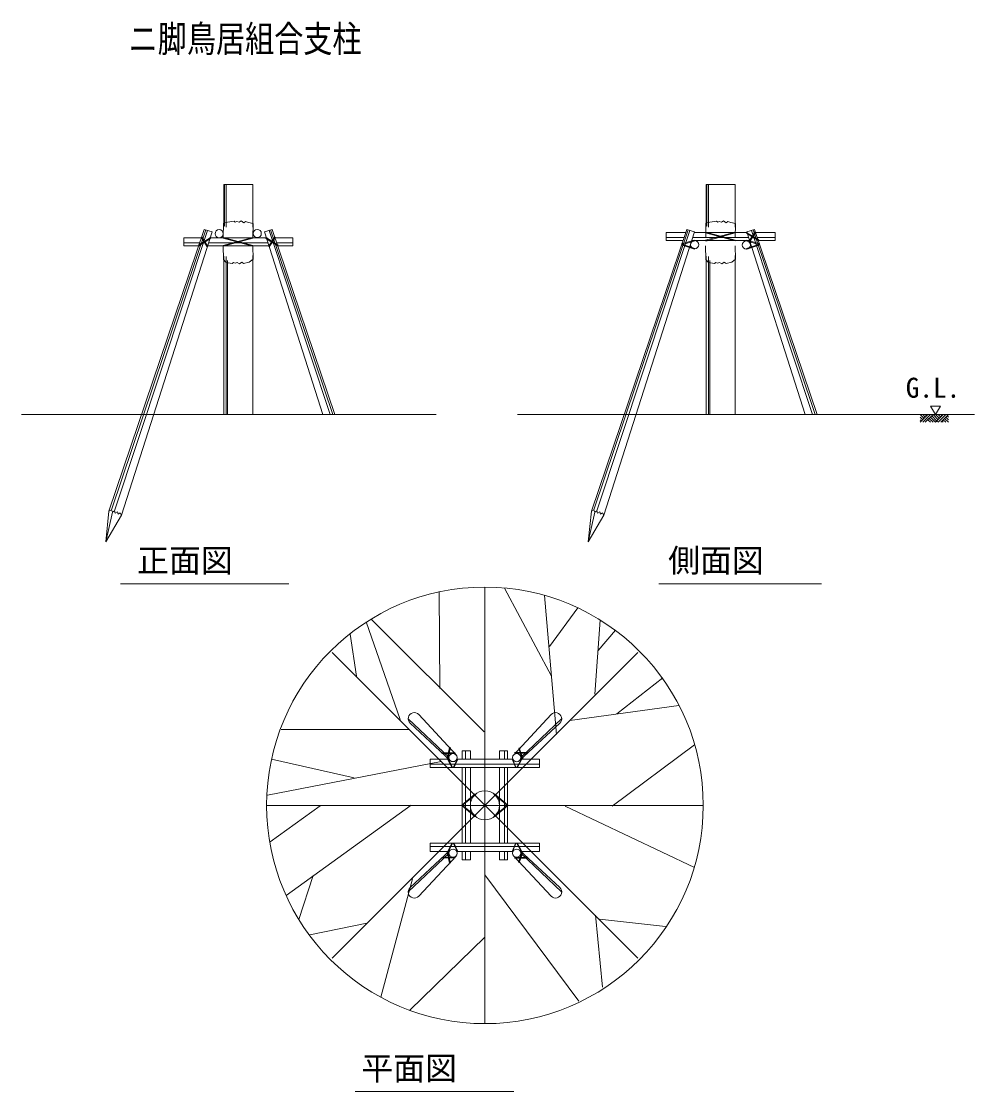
# Model space of a CAD drawing. Units: millimetres, scale not verified. Extents: x -10478 to 10477, y -11741 to 11792.
import ezdxf
from ezdxf.enums import TextEntityAlignment as Align

# ---------------------------------------------------------------- set-up
doc = ezdxf.new("R2010")
doc.units = ezdxf.units.MM
doc.header["$LTSCALE"] = 40
doc.layers.add('0-0_0', color=7, linetype='Continuous', lineweight=18)
doc.layers.add('0-3_ハッチング', color=8, linetype='Continuous', lineweight=18)
doc.styles.add('ＭＳ ゴシック', font='')
doc.styles.get('ＭＳ ゴシック').set_extended_font_data('MS Gothic')

# ---------------------------------------------------------------- blocks, each defined once
blk = doc.blocks.new('GL10')
at = {"layer": '0-3_ハッチング'}
for p, q in [((21.21, -21.21), (0, 0)), ((42.43, 0), (0, -42.43)), ((56.57, 0), (14.14, -42.43)), ((28.28, -14.14), (14.14, 0)), ((70.71, 0), (28.28, -42.43)), ((35.36, -7.07), (28.28, 0)), ((98.99, -28.28), (70.71, 0)), ((106.07, -21.21), (84.85, 0)), ((127.28, 0), (84.85, -42.43)), ((113.14, -14.14), (98.99, 0)), ((141.42, 0), (98.99, -42.43)), ((120.21, -7.07), (113.14, 0)), ((155.56, 0), (113.14, -42.43)), ((14.14, -28.28), (0, -14.14)), ((7.07, -35.36), (0, -28.28)), ((56.57, -42.43), (42.43, -28.28)), ((70.71, -42.43), (49.5, -21.21)), ((84.85, -42.43), (56.57, -14.14)), ((91.92, -35.36), (63.64, -7.07)), ((95.46, -38.89), (88.39, -31.82)), ((127.28, -42.43), (120.21, -35.36)), ((141.42, -42.43), (127.28, -28.28)), ((155.56, -42.43), (134.35, -21.21)), ((155.56, -28.28), (141.42, -14.14)), ((155.56, -14.14), (148.49, -7.07))]:
    blk.add_line(p, q, dxfattribs=at)

msp = doc.modelspace()

# ---------------------------------------------------------------- linework, layer by layer
at = {"layer": '0-0_0'}
for p, q in [((-5390.97, 8202.78), (-6030.97, 8202.78)), ((-6030.97, 8202.78), (-6030.97, 7624.61)), ((-6030.97, 7280.33), (-6030.97, 8202.78)), ((-6010.97, 7290.2), (-6010.97, 8202.78)), ((-5980, 7266.77), (-5980, 8202.78)), ((-5390.97, 8202.78), (-5390.97, 7624.61)), ((-5390.97, 7269.92), (-5390.97, 8202.78)), ((4574.09, 7280.33), (4574.09, 8202.78)), ((4574.09, 8202.78), (4574.09, 7624.61)), ((5214.09, 8202.78), (4574.09, 8202.78)), ((4594.09, 7290.2), (4594.09, 8202.78)), ((4625.06, 7266.77), (4625.06, 8202.78)), ((-6036.71, 7352.4), (-6039.09, 7034.42)), ((-5390.88, 7034.42), (-5385.72, 7350.24)), ((4568.34, 7352.4), (4565.97, 7034.42)), ((5214.18, 7034.42), (5219.34, 7350.24)), ((-6457.76, 7217.29), (-8553.33, 1023.99)), ((-6423.47, 7206.32), (-8497.8, 1048.23)), ((-6389.18, 7195.35), (-8433.52, 1027.66)), ((-6286.32, 7162.45), (-8278.12, 935.95)), ((-6457.76, 7217.29), (-6286.32, 7162.45)), ((-4964.17, 7217.29), (-5135.62, 7162.45)), ((-5135.62, 7162.45), (-3850.79, 3145.98)), ((-5032.75, 7195.35), (-3690.55, 3145.98)), ((-4998.46, 7206.32), (-3630.75, 3145.98)), ((-4964.17, 7217.29), (-3586.6, 3145.98)), ((4147.3, 7217.29), (2051.73, 1023.99)), ((4181.59, 7206.32), (2107.26, 1048.23)), ((4215.87, 7195.35), (2171.54, 1027.66)), ((4318.74, 7162.45), (2326.94, 935.95)), ((3694.3, 7151.39), (4125, 7151.39)), ((3694.3, 7151.39), (3694.3, 6971.39)), ((4147.3, 7217.29), (4318.74, 7162.45)), ((4315.2, 7151.39), (5472.98, 7151.39)), ((5212.04, 7159.1), (4560.91, 6978.6)), ((5211.04, 6963.68), (4563.82, 7143.68)), ((5216.31, 7143.68), (4565.19, 6963.18)), ((5215.33, 6979.1), (4568.11, 7159.1)), ((5462.45, 7133.09), (5721.94, 6974.32)), ((5640.88, 7217.29), (5469.44, 7162.45)), ((5469.44, 7162.45), (6754.27, 3145.98)), ((5471.26, 7146.45), (5730.48, 6987.86)), ((5520.24, 6959.28), (5655.9, 7169.5)), ((5533.83, 6950.84), (5669.61, 7161.24)), ((5572.31, 7195.35), (6914.51, 3145.98)), ((5606.6, 7206.32), (6974.3, 3145.98)), ((5640.88, 7217.29), (7018.46, 3145.98)), ((5663.18, 7151.39), (6094.3, 7151.39)), ((6094.3, 7151.39), (6094.3, 6971.39)), ((-6910.76, 7034.42), (-6910.76, 6854.42)), ((-6910.76, 7034.42), (-6529.28, 7034.42)), ((-6910.76, 6926.42), (-6550.18, 6926.42)), ((-6910.76, 6854.42), (-6564.12, 6854.42)), ((-6328.56, 7030.4), (-6587.78, 6871.81)), ((-6319.75, 7017.04), (-6579.24, 6858.28)), ((-6391.13, 6834.79), (-6526.91, 7045.19)), ((-6377.54, 6843.24), (-6513.2, 7053.45)), ((-6375.14, 6854.42), (-5046.37, 6854.42)), ((-6362.45, 6926.42), (-5059.07, 6926.42)), ((-6343.4, 7034.42), (-5078.11, 7034.42)), ((-5393.02, 7042.13), (-6044.15, 6861.64)), ((-5394.01, 6846.71), (-6041.23, 7026.71)), ((-5388.74, 7026.71), (-6039.87, 6846.22)), ((-5389.73, 6862.13), (-6036.95, 7042.13)), ((-5391.87, 6854.42), (-5385.72, 6560.89)), ((-5102.19, 7017.04), (-4842.7, 6858.28)), ((-5093.38, 7030.4), (-4834.16, 6871.81)), ((-5044.39, 6843.24), (-4908.74, 7053.45)), ((-5030.8, 6834.79), (-4895.03, 7045.19)), ((-4892.23, 7034.42), (-4510.76, 7034.42)), ((-4871.33, 6926.42), (-4510.76, 6926.42)), ((-4857.39, 6854.42), (-4510.76, 6854.42)), ((-4510.76, 7034.42), (-4510.76, 6854.42)), ((3694.3, 7043.39), (4088.46, 7043.39)), ((3694.3, 6971.39), (4064.09, 6971.39)), ((4033.91, 6882.24), (4321.85, 6783.88)), ((4318.9, 6979.08), (4034.29, 6897.5)), ((4323.31, 6963.7), (4038.7, 6882.12)), ((4039.08, 6897.38), (4327.02, 6799.02)), ((4257.62, 6971.39), (5530.56, 6971.39)), ((4280.65, 7043.39), (5507.53, 7043.39)), ((4568.34, 6558.72), (4563.04, 6854.42)), ((5213.19, 6854.42), (5219.34, 6560.89)), ((5749.1, 6897.38), (5461.16, 6799.02)), ((5464.88, 6963.7), (5749.49, 6882.12)), ((5754.28, 6882.24), (5466.33, 6783.88)), ((5469.29, 6979.08), (5753.89, 6897.5)), ((5699.73, 7043.39), (6094.3, 7043.39)), ((5724.09, 6971.39), (6094.3, 6971.39)), ((-6030.97, 3145.98), (-6030.97, 6630.8)), ((-5978.02, 3145.98), (-5978.02, 6621.49)), ((-5390.97, 3145.98), (-5390.97, 6641.2)), ((4574.09, 3145.98), (4574.09, 6630.8)), ((4627.04, 3145.98), (4627.04, 6621.49)), ((5214.09, 3145.98), (5214.09, 6641.2)), ((-5947.05, 3145.98), (-5947.05, 6534.16)), ((4658.01, 3145.98), (4658.01, 6534.16)), ((-10478.31, 3145.98), (-1359.18, 3145.98)), ((-3380.83, 3145.98), (-2745.76, 3145.98)), ((426.39, 3145.98), (10477.12, 3145.98)), ((7224.23, 3145.98), (7859.29, 3145.98)), ((2051.73, 1023.99), (1982.17, 350.48)), ((1982.17, 350.48), (2127.81, 999.65)), ((-8622.89, 350.48), (-8278.12, 935.95)), ((1982.17, 350.48), (2326.94, 935.95)), ((-8299.47, -572.48), (-4601.44, -572.48)), ((-288.09, -646.8), (-288.09, -10246.77)), ((1173.6, -2604.38), (145.43, -672.32)), ((3535.86, -572.48), (7108.37, -572.48)), ((-1277.1, -2875.22), (-1291.19, -744.56)), ((1286.27, -3886.39), (1018.67, -834.88)), ((1131.35, -1954.35), (1751.07, -1105.68)), ((-2784.15, -1358.49), (-305.28, -3832.22)), ((2244.02, -1376.54), (2131.35, -3001.62)), ((-2896.82, -1412.66), (-2150.34, -3561.38)), ((2201.77, -2044.63), (2582.05, -1593.22)), ((-3248.94, -1683.5), (-3108.09, -2604.38)), ((3071.91, -8806.77), (-3648.09, -2086.77)), ((3071.91, -2086.77), (-3648.09, -8806.77)), ((2610.22, -3434.98), (3624.31, -2640.5)), ((1582.05, -3579.43), (3976.42, -3254.42)), ((-923.25, -4332.34), (-1743.66, -3449.13)), ((347.21, -4332.45), (1167.77, -3449.38)), ((-1076.89, -4395.1), (-1973.17, -3543.75)), ((-1050.54, -4459.61), (-1933.61, -3639.06)), ((474.48, -4459.74), (1357.69, -3639.34)), ((500.84, -4395.23), (1397.26, -3544.04)), ((-4770.06, -3778.05), (-1953.16, -3778.05)), ((-1063.5, -4174.03), (-1116.55, -4418.75)), ((-1047.8, -4177.15), (-1100.81, -4421.66)), ((530.02, -4421.12), (453.82, -4196.37)), ((541.98, -4413.13), (467, -4184.56)), ((2508.41, -5463.81), (4318.51, -4115.14)), ((-4981.33, -4428.08), (-3164.43, -4843.38)), ((-1489.01, -4613.81), (-1488.99, -4433.81)), ((-1488.99, -4433.81), (-1080.21, -4433.84)), ((-941.91, -4290.72), (-1241.62, -4290.7)), ((-938.13, -4304.6), (-1236.41, -4302.88)), ((-1112.69, -4428.25), (-1008.89, -4623.5)), ((-1097.08, -4427.2), (-992.68, -4620.8)), ((-892.7, -4423.7), (-986.6, -4621.47)), ((-881.05, -4432.78), (-971.74, -4620.13)), ((-907.19, -4433.86), (329.2, -4433.96)), ((-788.09, -4246.75), (-608.09, -4246.75)), ((-788.09, -4433.87), (-788.09, -4246.75)), ((-788.09, -4433.87), (-788.09, -4246.75)), ((-716.09, -4433.87), (-716.09, -4246.75)), ((-608.09, -4433.88), (-608.09, -4246.75)), ((31.76, -4433.94), (31.76, -4246.75)), ((211.76, -4246.75), (31.76, -4246.75)), ((139.76, -4433.95), (139.76, -4246.75)), ((211.76, -4433.95), (211.76, -4246.75)), ((211.76, -4433.95), (211.76, -4246.75)), ((308.98, -4428.41), (389.79, -4621.83)), ((320.06, -4428.43), (400.72, -4621.38)), ((671.34, -4285.95), (365.25, -4288.02)), ((656.47, -4299.39), (367.47, -4303.87)), ((512.53, -4427.47), (406.25, -4622.08)), ((526.65, -4430.32), (422.22, -4623.85)), ((502.22, -4433.98), (911.01, -4434.01)), ((910.99, -4614.01), (911.01, -4434.01)), ((-5065.84, -5222.57), (-1248.93, -4482.25)), ((-1489.01, -4613.81), (910.99, -4614.01)), ((-1489, -4541.81), (911, -4542.01)), ((-788.09, -5092.6), (-788.09, -4613.87)), ((-788.09, -6279.62), (-788.09, -4613.87)), ((-716.09, -6279.62), (-716.09, -4613.87)), ((-608.09, -6279.62), (-608.09, -4613.88)), ((31.76, -6279.62), (31.76, -4613.94)), ((139.76, -6279.62), (139.76, -4613.95)), ((211.76, -5092.6), (211.76, -4613.95)), ((211.76, -6279.62), (211.76, -4613.95)), ((-795.05, -5440.64), (-500.07, -5194.8)), ((-784.81, -5452.93), (-489.83, -5207.09)), ((206.64, -5452.93), (-88.34, -5207.09)), ((216.89, -5440.64), (-78.09, -5194.8)), ((-5088.09, -5446.77), (4511.91, -5446.77)), ((-3910.91, -5457.3), (-5009.5, -6251.78)), ((-4657.38, -7425.45), (-1910.91, -5439.24)), ((-795.05, -5452.93), (-500.05, -5698.75)), ((-784.81, -5440.64), (-489.81, -5686.46)), ((206.64, -5440.64), (-88.36, -5686.46)), ((216.89, -5452.93), (-78.11, -5698.75)), ((1472.79, -5463.81), (4318.51, -6812.48)), ((-1489.08, -6279.62), (910.92, -6279.62)), ((-1489.08, -6279.62), (-1489.08, -6459.62)), ((-1489.08, -6351.62), (910.92, -6351.62)), ((-1112.78, -6465.21), (-1008.96, -6269.97)), ((-1097.17, -6466.27), (-992.75, -6272.67)), ((-892.78, -6469.78), (-986.67, -6272)), ((-881.14, -6460.7), (-971.81, -6273.35)), ((308.89, -6465.18), (389.72, -6271.76)), ((319.97, -6465.15), (400.65, -6272.21)), ((512.45, -6466.13), (406.18, -6271.51)), ((526.56, -6463.29), (422.14, -6269.74)), ((910.92, -6279.62), (910.92, -6459.62)), ((-1076.98, -6498.37), (-1973.33, -7349.64)), ((-1050.62, -6433.86), (-1933.76, -7254.33)), ((-923.35, -6561.14), (-1743.83, -7444.28)), ((-1489.08, -6459.62), (-1080.29, -6459.62)), ((-938.23, -6588.88), (-1236.51, -6590.58)), ((-1063.61, -6719.44), (-1116.64, -6474.72)), ((-1047.91, -6716.32), (-1100.9, -6471.81)), ((-907.28, -6459.62), (329.11, -6459.62)), ((-788.09, -6646.75), (-788.09, -6459.62)), ((-716.09, -6646.75), (-716.09, -6459.62)), ((-608.09, -6646.75), (-608.09, -6459.62)), ((31.76, -6646.75), (31.76, -6459.62)), ((139.76, -6646.75), (139.76, -6459.62)), ((211.76, -6646.75), (211.76, -6459.62)), ((347.11, -6561.14), (1167.6, -7444.28)), ((529.93, -6472.49), (453.71, -6697.23)), ((541.89, -6480.47), (466.89, -6709.04)), ((474.39, -6433.86), (1357.53, -7254.33)), ((500.75, -6498.37), (1397.1, -7349.64)), ((502.13, -6459.62), (910.92, -6459.62)), ((-942.01, -6602.75), (-1241.72, -6602.75)), ((-788.09, -6646.75), (-608.09, -6646.75)), ((211.76, -6646.75), (31.76, -6646.75)), ((671.24, -6607.67), (365.15, -6605.57)), ((656.37, -6594.23), (367.37, -6589.72)), ((-4065.84, -6992.1), (-4380.55, -7955.11)), ((-291.19, -6974.04), (1779.23, -9754.73)), ((-1882.73, -7064.32), (-2572.88, -9664.45)), ((2145.43, -7858.8), (2300.36, -9447.77)), ((2229.94, -7949.09), (3680.64, -8111.59)), ((-2882.73, -8039.37), (-4136.25, -8292.16)), ((-288.09, -8346.33), (-1939.38, -9953.79)), ((-3144.39, -11741.25), (348.52, -11741.25))]:
    msp.add_line(p, q, dxfattribs=at)
for points in [[(5214.09, 7269.92), (5214.09, 8202.78), (5214.09, 7624.61)], [(-5385.72, 7350.24), (-5489.03, 7367.59), (-5551.61, 7393.98), (-5590.9, 7364.16), (-5645.64, 7403.73), (-5692.22, 7375.8), (-5739.97, 7390.93), (-5775.3, 7374.54), (-5804.48, 7398.84), (-5945.56, 7376.89), (-6036.71, 7352.4)], [(5219.34, 7350.24), (5116.03, 7367.59), (5053.44, 7393.98), (5014.15, 7364.16), (4959.42, 7403.73), (4912.83, 7375.8), (4865.09, 7390.93), (4829.76, 7374.54), (4800.58, 7398.84), (4659.5, 7376.89), (4568.34, 7352.4)], [(-5385.72, 6560.89), (-5468.26, 6496.32), (-5592.92, 6469.93), (-5632.21, 6499.75), (-5686.95, 6460.18), (-5733.53, 6488.11), (-5781.28, 6472.98), (-5816.61, 6489.37), (-5845.78, 6465.07), (-5978.02, 6487.01), (-6036.71, 6558.72), (-6042.02, 6854.42)], [(5219.34, 6560.89), (5136.8, 6496.32), (5012.14, 6469.93), (4972.85, 6499.75), (4918.11, 6460.18), (4871.53, 6488.11), (4823.78, 6472.98), (4788.45, 6489.37), (4759.28, 6465.07), (4627.04, 6487.01), (4568.34, 6558.72)], [(-8553.33, 1023.99), (-8622.89, 350.48), (-8477.25, 999.65)], [(-8553.33, 1023.99), (-8497.8, 1048.23), (-8477.25, 999.65), (-8433.52, 1027.66), (-8415.72, 979.97), (-8368.68, 1006.92), (-8354.54, 959.27), (-8305.79, 986.8), (-8278.12, 935.95)], [(2051.73, 1023.99), (2107.26, 1048.23), (2127.81, 999.65), (2171.54, 1027.66), (2189.33, 979.97), (2236.38, 1006.92), (2250.52, 959.27), (2299.27, 986.8), (2326.94, 935.95)]]:
    msp.add_lwpolyline(points, dxfattribs=at)
msp.add_lwpolyline([(9728.86, 3334.82), (9510.8, 3334.82), (9619.83, 3145.98)], close=True, dxfattribs=at)
for centre, radius in [((-6131.23, 7124.41), 90), ((-5293.88, 7128.39), 90), ((4324.44, 6881.45), 90), ((5457.46, 6875.01), 90), ((-288.09, -5446.77), 4800), ((-988.83, -4395.98), 90), ((410.85, -4396.1), 90), ((-288.09, -5446.77), 320), ((-988.92, -6497.5), 90), ((410.75, -6497.5), 90)]:
    msp.add_circle(centre, radius, dxfattribs=at)
for centre, start, end in [((-1841.02, -3541.7), 43.55426, 226.44104), ((1265.12, -3541.97), 313.54908, 136.43587), ((-1841.19, -7351.7), 133.55402, 316.44081), ((1264.96, -7351.7), 223.55919, 46.44598)]:
    msp.add_arc(centre, 134.35, start, end, dxfattribs=at)

# ---------------------------------------------------------------- block references
at = {"layer": '0-0_0', "xscale": 4, "yscale": 4}
msp.add_blockref('GL10', (9280.41, 3145.99), dxfattribs=at)

# ---------------------------------------------------------------- texts
at = {"layer": '0-0_0', "style": 'ＭＳ ゴシック', "width": 0.8}
msp.add_text('ニ脚鳥居組合支柱', height=586.5, dxfattribs=at).set_placement((-8120.4, 10940.4), align=Align.BOTTOM_LEFT)
at = {"layer": '0-0_0', "style": 'ＭＳ ゴシック'}
for s, height, p in [('G.L.', 439.9, (8963.91, 3384.89)), ('正面図', 513.2, (-7933.55, -472.05)), ('側面図', 513.2, (3740.87, -472.05)), ('平面図', 513.2, (-3004.63, -11640.82))]:
    msp.add_text(s, height=height, dxfattribs=at).set_placement(p, align=Align.BOTTOM_LEFT)

doc.saveas('drawing.dxf')
